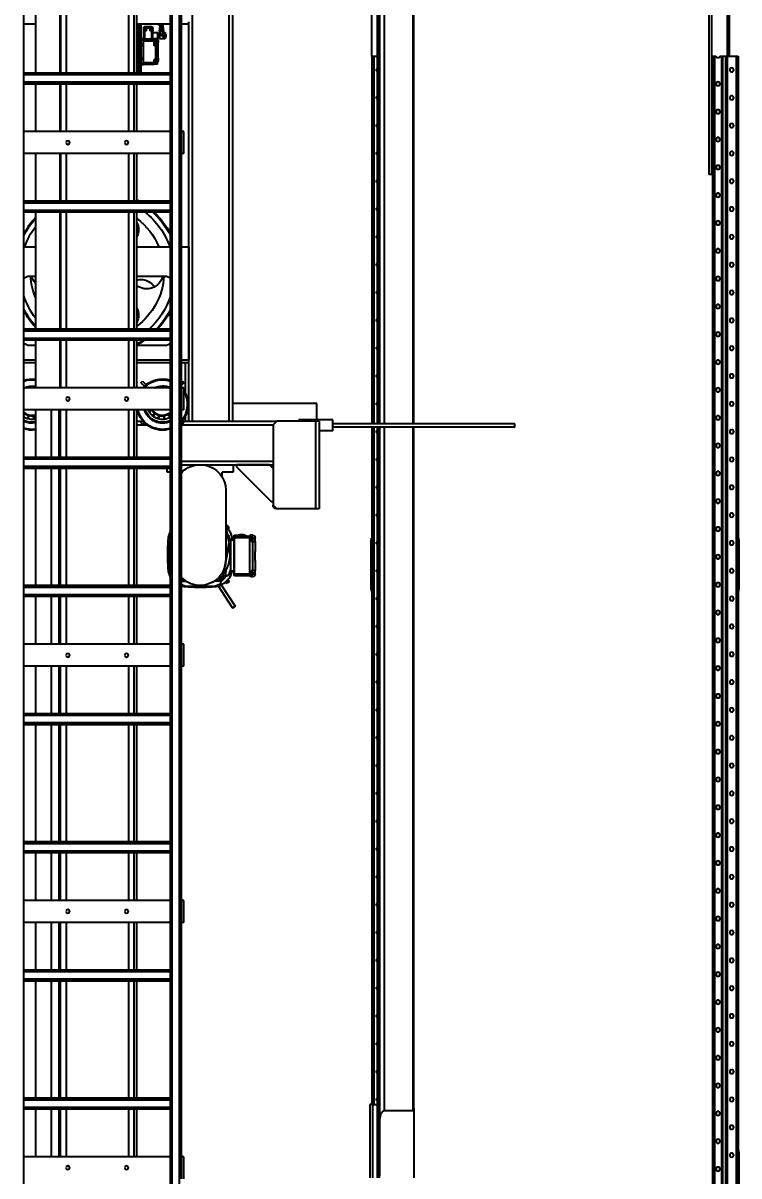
# Model space of a CAD drawing. Header units: millimetres. Extents: x 6622 to 532820, y 3370 to 359312.
# Drawn here: x 459097 to 461052, y 351813 to 354962 of the extents above; entities that cross this region are included whole.
import ezdxf

# ---------------------------------------------------------------- set-up
doc = ezdxf.new("R2010")
doc.units = ezdxf.units.MM
doc.styles.get("Standard").update_dxf_attribs({"font": 'txt', "bigfont": 'gbcbig.shx'})
doc.dimstyles.new('副本 ISO-25', dxfattribs={"dimtxt": 300, "dimasz": 200, "dimexe": 200, "dimexo": 25, "dimgap": 200, "dimtad": 1, "dimtxsty": 'Standard', "dimcen": 2.5, "dimadec": 0, "dimazin": 0, "dimtfac": 1, "dimtmove": 0, "dimatfit": 3, "dimfxl": 1, "dimarcsym": 0})

# ---------------------------------------------------------------- blocks, each defined once
blk = doc.blocks.new('A$C3E973D8C')
at = {"color": 2, "linetype": 'Continuous', "lineweight": 25}
for p, q in [((986, 7620.2), (986, 9721)), ((988.6, 9719.7), (988.6, 7620.2)), ((1066, 7620.2), (1066, 9397.1)), ((1078, 7620.2), (1078, 9397.1)), ((1080.6, 9397.1), (1080.6, 7620.2)), ((125.1, 9375.1), (125.1, 8624.1)), ((130.1, 9375.1), (130.1, 8624.1)), ((173.1, 9375.1), (173.1, 8300.1)), ((1086, 9297.1), (1086, 7620.2)), ((180.1, 9287.1), (180.1, 8300.1)), ((1625, 4197.5), (1625, 8927.5)), ((1645, 4197.5), (1645, 8927.5)), ((1650, 8577.5), (1650, 8897.6)), ((2050, 8577.5), (2050, 8897.6)), ((1480, 7627.1), (1480, 8877.1)), ((1490, 7627.1), (1490, 8877.1)), ((1590, 7627.1), (1590, 8877.1)), ((1620, 8417.5), (1620, 8867.6)), ((1742, 8577.5), (1742, 8867.6)), ((1750, 8867.6), (1750, 8577.5)), ((1765, 8867.6), (1765, 8577.5)), ((1935, 8867.6), (1935, 8577.5)), ((1950, 8867.6), (1950, 8577.5)), ((1952, 8867.6), (1952, 8577.5)), ((2019, 8867.6), (2019, 8577.5)), ((1600, 8711.1), (1600, 8717.1)), ((1600, 8711.1), (1620, 8711.1)), ((1600, 7793.1), (1600, 8711.1)), ((1650, 8711.1), (1742, 8711.1)), ((1668.9, 8691.9), (1669, 8692.3)), ((1679.9, 8691.9), (1668.9, 8691.9)), ((1668.9, 8679.9), (1668.9, 8691.9)), ((1671.5, 8711.1), (1669, 8692.3)), ((1669, 8692.3), (1669.4, 8692.3)), ((1669.4, 8692.3), (1672.4, 8694.8)), ((1672.4, 8694.8), (1672.4, 8711.1)), ((1676.4, 8711.1), (1676.4, 8694.8)), ((1676.4, 8694.8), (1679.4, 8692.3)), ((1679.8, 8692.3), (1677.3, 8711.1)), ((1677.7, 8709.1), (1677.7, 8711.1)), ((1677.7, 8709.1), (1684.7, 8709.1)), ((1679.8, 8692.3), (1679.4, 8692.3)), ((1679.8, 8692.3), (1679.9, 8691.9)), ((1679.9, 8691.9), (1679.9, 8679.9)), ((1684.7, 8709.1), (1684.7, 8711.1)), ((1698.2, 8701.2), (1699.7, 8701.2)), ((1698.2, 8692.5), (1698.2, 8701.2)), ((1698.2, 8670.2), (1698.2, 8692.5)), ((1698.2, 8692.5), (1701.5, 8692.5)), ((1698.4, 8693.4), (1698.4, 8692.5)), ((1698.4, 8693.4), (1704.4, 8693.4)), ((1698.6, 8696.1), (1698.6, 8693.4)), ((1698.6, 8696.1), (1704.2, 8696.1)), ((1699.7, 8701.2), (1699.7, 8696.1)), ((1701.2, 8704.2), (1701.2, 8702.7)), ((1701.2, 8704.2), (1701.4, 8704.2)), ((1701.4, 8702.7), (1701.2, 8702.7)), ((1701.4, 8704.2), (1701.4, 8702.7)), ((1701.4, 8704.2), (1706.7, 8704.2)), ((1705.2, 8702.7), (1701.4, 8702.7)), ((1701.4, 8696.1), (1701.4, 8702.7)), ((1701.5, 8692.5), (1701.5, 8670.2)), ((1701.5, 8692.5), (1706.7, 8692.5)), ((1704.2, 8693.4), (1704.2, 8696.1)), ((1704.4, 8692.5), (1704.4, 8693.4)), ((1705.2, 8701.2), (1705.2, 8702.7)), ((1705.2, 8701.2), (1706.7, 8701.2)), ((1705.2, 8692.5), (1705.2, 8701.2)), ((1706.7, 8704.2), (1706.7, 8701.2)), ((1706.7, 8704.2), (1715.1, 8704.2)), ((1706.7, 8701.2), (1706.7, 8692.5)), ((1715.1, 8701.2), (1706.7, 8701.2)), ((1715.1, 8701.2), (1715.1, 8704.2)), ((1715.1, 8704.2), (1720.4, 8704.2)), ((1715.1, 8692.5), (1715.1, 8701.2)), ((1715.1, 8701.2), (1716.6, 8701.2)), ((1715.1, 8692.5), (1720.3, 8692.5)), ((1716.6, 8702.7), (1716.6, 8701.2)), ((1720.4, 8702.7), (1716.6, 8702.7)), ((1716.6, 8701.2), (1716.6, 8692.5)), ((1720.3, 8670.2), (1720.3, 8692.5)), ((1720.3, 8692.5), (1723.6, 8692.5)), ((1720.4, 8704.2), (1720.4, 8702.7)), ((1720.4, 8704.2), (1720.6, 8704.2)), ((1720.4, 8692.5), (1720.4, 8702.7)), ((1720.6, 8702.7), (1720.4, 8702.7)), ((1720.6, 8704.2), (1720.6, 8702.7)), ((1722.1, 8692.5), (1722.1, 8701.2)), ((1723.6, 8701.2), (1722.1, 8701.2)), ((1723.6, 8701.2), (1723.6, 8692.5)), ((1723.6, 8692.5), (1723.6, 8670.2)), ((1730, 8670.8), (1730, 8711.1)), ((1730.1, 8577.5), (1730.1, 8711.1)), ((1731.1, 8577.5), (1731.1, 8711.1)), ((1732.8, 8577.5), (1732.8, 8711.1)), ((1733.1, 8577.5), (1733.1, 8711.1)), ((1734.5, 8577.5), (1734.5, 8711.1)), ((1734.8, 8577.5), (1734.8, 8711.1)), ((1736.5, 8577.5), (1736.5, 8711.1)), ((1737, 8577.5), (1737, 8711.1)), ((1737.1, 8577.5), (1737.1, 8711.1)), ((1737.8, 8577.5), (1737.8, 8711.1)), ((2019, 8711.1), (2050, 8711.1)), ((1664.1, 8683.8), (1662.2, 8683.8)), ((1662.2, 8679.9), (1662.2, 8683.8)), ((1662.2, 8675.8), (1662.2, 8679.9)), ((1662.2, 8675.8), (1664.1, 8675.8)), ((1668.9, 8688.6), (1664.1, 8688.6)), ((1664.1, 8688.6), (1664.1, 8671.1)), ((1664.1, 8671.1), (1671.1, 8671.1)), ((1668.9, 8683.5), (1666.7, 8683.5)), ((1666.7, 8683.5), (1666.7, 8676.2)), ((1666.7, 8676.2), (1668.9, 8676.2)), ((1679.9, 8679.9), (1668.9, 8679.9)), ((1668.9, 8671.8), (1668.9, 8679.9)), ((1679.9, 8671.8), (1668.9, 8671.8)), ((1671.1, 8671.8), (1671.1, 8671.1)), ((1682.5, 8683.5), (1679.9, 8683.5)), ((1679.9, 8671.8), (1679.9, 8679.9)), ((1679.9, 8676.2), (1682.5, 8676.2)), ((1684.4, 8683.8), (1682.5, 8683.8)), ((1682.5, 8683.8), (1682.5, 8675.8)), ((1682.5, 8675.8), (1684.4, 8675.8)), ((1683.5, 8668.1), (1682.8, 8668.1)), ((1682.8, 8664.6), (1682.8, 8668.1)), ((1682.8, 8661.1), (1682.8, 8664.6)), ((1682.8, 8661.1), (1683.5, 8661.1)), ((1683.5, 8668.7), (1689.8, 8668.7)), ((1683.5, 8666.7), (1683.5, 8668.7)), ((1683.5, 8666.7), (1689.8, 8666.7)), ((1683.5, 8664.8), (1683.5, 8666.7)), ((1683.5, 8664.8), (1688.5, 8664.8)), ((1683.5, 8661.4), (1683.5, 8664.8)), ((1683.5, 8661.4), (1688.5, 8661.4)), ((1683.5, 8659.4), (1683.5, 8661.4)), ((1683.5, 8652), (1683.5, 8659.4)), ((1683.5, 8659.4), (1688.5, 8659.4)), ((1685, 8684.8), (1684.4, 8684.8)), ((1684.4, 8679.9), (1684.4, 8684.8)), ((1684.4, 8674.9), (1684.4, 8679.9)), ((1684.4, 8674.9), (1685, 8674.9)), ((1698.2, 8688.4), (1685, 8688.4)), ((1685, 8679.9), (1685, 8688.4)), ((1685, 8671.4), (1685, 8679.9)), ((1685, 8671.4), (1698.2, 8671.4)), ((1688.5, 8661.4), (1688.5, 8664.8)), ((1689.8, 8664.6), (1688.5, 8664.6)), ((1688.5, 8659.4), (1688.5, 8661.4)), ((1688.5, 8661.2), (1690, 8661.2)), ((1688.5, 8652), (1688.5, 8659.4)), ((1689.8, 8666.7), (1689.8, 8668.7)), ((1689.8, 8668.4), (1690, 8668.4)), ((1689.8, 8664.6), (1689.8, 8666.7)), ((1689.8, 8666.7), (1690, 8666.7)), ((1689.8, 8664.8), (1690, 8664.8)), ((1690, 8668.7), (1694.8, 8668.7)), ((1690, 8666.7), (1690, 8668.7)), ((1690, 8666.7), (1694.8, 8666.7)), ((1690, 8664.8), (1690, 8666.7)), ((1690, 8664.8), (1694.8, 8664.8)), ((1690, 8661.4), (1690, 8664.8)), ((1690, 8661.4), (1694.8, 8661.4)), ((1690, 8659.4), (1690, 8661.4)), ((1690, 8652), (1690, 8659.4)), ((1690, 8659.4), (1694.8, 8659.4)), ((1694.8, 8669.7), (1724, 8669.7)), ((1694.8, 8665.8), (1694.8, 8669.7)), ((1724, 8665.8), (1694.8, 8665.8)), ((1694.8, 8652), (1694.8, 8665.8)), ((1697.8, 8670.2), (1723.6, 8670.2)), ((1697.8, 8670.2), (1697.8, 8669.7)), ((1723.6, 8670.2), (1723.6, 8669.7)), ((1724, 8670.8), (1730, 8670.8)), ((1724, 8668.8), (1724, 8670.8)), ((1730, 8668.8), (1724, 8668.8)), ((1724, 8656.8), (1724, 8668.8)), ((1730, 8670.8), (1730, 8668.8)), ((1730, 8656.8), (1730, 8668.8)), ((1683.5, 8652), (1688.5, 8652)), ((1683.5, 8619.5), (1683.5, 8652)), ((1688.5, 8659.2), (1690, 8659.2)), ((1688.5, 8614.5), (1688.5, 8652)), ((1688.5, 8652), (1690, 8652)), ((1690, 8652), (1694.8, 8652)), ((1690, 8614.5), (1690, 8652)), ((1724, 8656.8), (1730, 8656.8)), ((1724, 8654.8), (1724, 8656.8)), ((1724, 8654.8), (1730, 8654.8)), ((1724, 8652.8), (1724, 8654.8)), ((1730, 8652.8), (1724, 8652.8)), ((1724, 8618.8), (1724, 8652.8)), ((1730, 8656.8), (1730, 8654.8)), ((1730, 8654.8), (1730, 8652.8)), ((1730, 8618.8), (1730, 8652.8)), ((100, 8624.1), (100, 112.1)), ((105.5, 8624.1), (100, 8624.1)), ((105.5, 8624.1), (105.5, 112.1)), ((129.9, 8624.1), (105.5, 8624.1)), ((129.9, 8624.1), (129.9, 112.1)), ((134.6, 8624.1), (129.9, 8624.1)), ((134.6, 8624.1), (134.6, 112.1)), ((143.1, 8624.1), (134.6, 8624.1)), ((143.1, 8624.1), (143.1, 112.1)), ((145.7, 8624.1), (143.1, 8624.1)), ((145.7, 8624.1), (145.7, 112.1)), ((149.7, 8624.1), (145.7, 8624.1)), ((164.5, 8624.1), (160.5, 8624.1)), ((164.5, 8624.1), (164.5, 112.1)), ((167.5, 8624.1), (164.5, 8624.1)), ((170, 8624.1), (167.5, 8624.1)), ((167.5, 8624.1), (167.5, 112.1)), ((170, 8624.1), (170, 112.1)), ((1094.5, 8624.1), (1086, 8624.1)), ((1100, 8624.1), (1094.5, 8624.1)), ((1094.5, 8624.1), (1094.5, 7620.2)), ((1100, 8624.1), (1100, 7620.2)), ((1685.6, 8618.4), (1682.8, 8618.4)), ((1682.8, 8614.9), (1682.8, 8618.4)), ((1682.8, 8611.4), (1682.8, 8614.9)), ((1682.8, 8611.4), (1685.6, 8611.4)), ((1686.5, 8619.5), (1683.5, 8619.5)), ((1683.5, 8619.5), (1683.5, 8618.4)), ((1683.5, 8611.4), (1683.5, 8610.2)), ((1686.5, 8610.2), (1683.5, 8610.2)), ((1683.5, 8607), (1683.5, 8610.2)), ((1683.5, 8607), (1688.5, 8607)), ((1685.5, 8601.4), (1685.5, 8606.4)), ((1685.5, 8606.4), (1690, 8606.4)), ((1685.5, 8601.4), (1694.8, 8601.4)), ((1686.5, 8618.4), (1685.6, 8618.4)), ((1685.6, 8614.9), (1685.6, 8618.4)), ((1685.6, 8611.4), (1685.6, 8614.9)), ((1685.6, 8611.5), (1686.5, 8611.5)), ((1686.5, 8614.5), (1686.5, 8619.5)), ((1686.5, 8614.5), (1688.5, 8614.5)), ((1686.5, 8614.5), (1686.5, 8611)), ((1686.5, 8611), (1688.5, 8611)), ((1686.5, 8610.2), (1686.5, 8611)), ((1688.5, 8611), (1688.5, 8614.5)), ((1688.5, 8614.5), (1690, 8614.5)), ((1688.5, 8611.2), (1690, 8611.2)), ((1688.5, 8607), (1688.5, 8611)), ((1690, 8614.5), (1694.8, 8614.5)), ((1690, 8611), (1690, 8614.5)), ((1690, 8611), (1694.8, 8611)), ((1690, 8607), (1690, 8611)), ((1690, 8607), (1694.8, 8607)), ((1690, 8606.4), (1690, 8607)), ((1694.8, 8605.5), (1694.8, 8614.5)), ((1694.8, 8605.5), (1724, 8605.5)), ((1694.8, 8601.4), (1694.8, 8605.5)), ((1724, 8601.4), (1694.8, 8601.4)), ((1724, 8618.8), (1730, 8618.8)), ((1724, 8616.8), (1724, 8618.8)), ((1730, 8616.8), (1724, 8616.8)), ((1724, 8614.8), (1724, 8616.8)), ((1730, 8614.8), (1724, 8614.8)), ((1724, 8602.8), (1724, 8614.8)), ((1724, 8602.8), (1730, 8602.8)), ((1724, 8600.8), (1724, 8602.8)), ((1730, 8600.8), (1724, 8600.8)), ((1730, 8618.8), (1730, 8616.8)), ((1730, 8616.8), (1730, 8614.8)), ((1730, 8602.8), (1730, 8614.8)), ((1730, 8602.8), (1730, 8600.8)), ((1730, 8577.5), (1730, 8600.8)), ((1650, 8572.6), (1650, 8577.5)), ((1650, 8577.5), (2050, 8577.5)), ((1650, 8572.6), (2050, 8572.6)), ((1650, 8552.5), (1650, 8572.6)), ((2050, 8572.6), (2050, 8577.5)), ((2050, 8552.5), (2050, 8572.6)), ((1650, 8552.5), (2050, 8552.5)), ((1650, 8547.5), (1650, 8552.5)), ((1650, 8227.6), (1650, 8547.5)), ((1650, 8547.5), (2050, 8547.5)), ((1742, 8417.5), (1742, 8547.5)), ((1750, 8547.5), (1750, 8417.5)), ((1765, 8547.5), (1765, 8417.5)), ((1935, 8547.5), (1935, 8417.5)), ((1950, 8547.5), (1950, 8417.5)), ((1952, 8547.5), (1952, 8417.5)), ((2019, 8547.5), (2019, 8417.5)), ((2050, 8547.5), (2050, 8552.5)), ((2050, 8227.6), (2050, 8547.5)), ((1614, 8357.6), (1614, 8417.5)), ((1614, 8417.5), (1620, 8417.5)), ((1620, 8357.6), (1620, 8417.5)), ((1650, 8417.5), (2050, 8417.5)), ((1614, 8357.6), (1620, 8357.6)), ((1620, 7717.5), (1620, 8357.6)), ((1650, 8357.6), (2050, 8357.6)), ((1742, 8227.6), (1742, 8357.6)), ((1750, 8357.6), (1750, 8227.6)), ((1765, 8357.6), (1765, 8227.6)), ((1935, 8357.6), (1935, 8227.6)), ((1950, 8357.6), (1950, 8227.6)), ((1952, 8357.6), (1952, 8227.6)), ((2019, 8357.6), (2019, 8227.6)), ((170, 8300.1), (173.1, 8300.1)), ((173.1, 8300.1), (180.1, 8300.1)), ((1650, 8222.6), (1650, 8227.6)), ((1650, 8227.6), (2050, 8227.6)), ((1650, 8222.6), (2050, 8222.6)), ((1650, 8202.5), (1650, 8222.6)), ((2050, 8222.6), (2050, 8227.6)), ((2050, 8202.5), (2050, 8222.6)), ((1650, 8197.6), (1650, 8202.5)), ((1650, 8202.5), (2050, 8202.5)), ((1650, 7877.6), (1650, 8197.6)), ((1650, 8197.6), (2050, 8197.6)), ((1742, 7877.6), (1742, 8197.6)), ((1750, 8197.6), (1750, 7877.6)), ((1765, 8197.6), (1765, 7877.6)), ((1935, 8197.6), (1935, 7877.6)), ((1950, 8197.6), (1950, 7877.6)), ((1952, 8197.6), (1952, 7877.6)), ((2019, 8197.6), (2019, 7877.6)), ((2050, 8197.6), (2050, 8202.5)), ((2050, 7877.6), (2050, 8197.6)), ((1620, 8103.1), (1600, 8103.1)), ((1600, 8103.1), (1600, 7793.1)), ((1742, 8103.1), (1650, 8103.1)), ((2050, 8103.1), (2019, 8103.1)), ((1742, 8023.1), (1665, 8023.1)), ((2035, 8023.1), (2019, 8023.1)), ((1650, 7872.6), (1650, 7877.6)), ((1650, 7877.6), (2050, 7877.6)), ((1650, 7872.6), (2050, 7872.6)), ((1650, 7852.6), (1650, 7872.6)), ((2050, 7872.6), (2050, 7877.6)), ((2050, 7852.6), (2050, 7872.6)), ((1650, 7852.6), (2050, 7852.6)), ((1650, 7847.6), (1650, 7852.6)), ((1650, 7527.5), (1650, 7847.6)), ((1650, 7847.6), (2050, 7847.6)), ((1742, 7717.5), (1742, 7847.6)), ((1750, 7847.6), (1750, 7717.5)), ((1765, 7847.6), (1765, 7717.5)), ((1935, 7847.6), (1935, 7717.5)), ((1950, 7847.6), (1950, 7717.5)), ((1952, 7847.6), (1952, 7717.5)), ((2019, 7847.6), (2019, 7717.5)), ((2050, 7847.6), (2050, 7852.6)), ((2050, 7527.5), (2050, 7847.6)), ((1665, 7833.1), (1742, 7833.1)), ((2019, 7833.1), (2035, 7833.1)), ((1600, 7793.1), (1620, 7793.1)), ((1600, 7787.1), (1600, 7793.1)), ((1600, 7787.1), (1601.3, 7787.1)), ((1600, 7627.1), (1600, 7787.1)), ((1610, 7787.1), (1601.3, 7787.1)), ((1620, 7787.1), (1610, 7787.1)), ((1610, 7787.1), (1610, 7704.6)), ((1650, 7793.1), (1742, 7793.1)), ((1742, 7787.1), (1650, 7787.1)), ((2019, 7793.1), (2050, 7793.1)), ((2050, 7787.1), (2019, 7787.1)), ((1617.6, 7735.8), (1613.3, 7731.5)), ((1613.3, 7731.5), (1620, 7724.9)), ((1614, 7717.5), (1620, 7717.5)), ((1614, 7657.5), (1614, 7717.5)), ((1617.6, 7735.8), (1620, 7733.3)), ((1620, 7719), (1618.8, 7717.5)), ((1620, 7657.5), (1620, 7717.5)), ((1650, 7717.5), (2050, 7717.5)), ((1726.4, 7735.8), (1716.7, 7726)), ((1730.7, 7731.5), (1721.1, 7722)), ((1730.7, 7731.5), (1726.4, 7735.8)), ((1250, 7630.1), (1250, 7675.1)), ((1250, 7675.1), (1480, 7675.1)), ((1614, 7657.5), (1620, 7657.5)), ((1620, 7017.6), (1620, 7657.5)), ((1650, 7657.5), (2050, 7657.5)), ((1742, 7527.5), (1742, 7657.5)), ((1750, 7657.5), (1750, 7527.5)), ((1765, 7657.5), (1765, 7527.5)), ((1935, 7657.5), (1935, 7527.5)), ((1950, 7527.5), (1950, 7657.5)), ((1954, 7527.5), (1954, 7657.5)), ((1975, 7527.5), (1975, 7657.5)), ((2019, 7657.5), (2019, 7527.5)), ((1206.7, 7620.2), (712.1, 7620.2)), ((1206.7, 7600.1), (1206.7, 7630.1)), ((1206.7, 7630.1), (1250, 7630.1)), ((1244, 7627.1), (1244, 7387.1)), ((1244, 7627.1), (1254, 7627.1)), ((1250, 7627.1), (1250, 7630.1)), ((1250, 7630.1), (1300, 7630.1)), ((1254, 7627.1), (1254, 7387.1)), ((1254, 7627.1), (1360, 7627.1)), ((1300, 7630.1), (1300, 7627.1)), ((1370, 7617.1), (1360, 7627.1)), ((1480, 7627.1), (1360, 7627.1)), ((1490, 7627.1), (1480, 7627.1)), ((1590, 7627.1), (1490, 7627.1)), ((1600, 7627.1), (1590, 7627.1)), ((1610, 7627.1), (1600, 7627.1)), ((1610, 7639.6), (1610, 7627.1)), ((1617.8, 7627.1), (1610, 7627.1)), ((1613.3, 7622.7), (1618.1, 7627.4)), ((1613.3, 7622.7), (1617.6, 7618.4)), ((1617.6, 7618.4), (1620, 7620.9)), ((1726.4, 7618.4), (1721.9, 7623)), ((1730.7, 7622.7), (1725.9, 7627.4)), ((1742, 7627.1), (1726.2, 7627.1)), ((1726.4, 7618.4), (1730.7, 7622.7)), ((2049.9, 7649.3), (2050, 7648.8)), ((712.1, 7610), (1206.7, 7610)), ((986, 5749.3), (986, 7610)), ((988.6, 7610), (988.6, 5744.1)), ((1066, 5744.1), (1066, 7610)), ((1078, 5565.3), (1078, 7610)), ((1080.6, 7610), (1080.6, 5560.1)), ((1086, 7610), (1086, 5560.1)), ((1094.5, 7610), (1094.5, 5760.1)), ((1100, 7610), (1100, 5760.1)), ((1206.7, 7600.1), (1244, 7600.1)), ((1370, 7617.1), (1370, 7397.1)), ((1620, 7617.1), (1370, 7617.1)), ((1742, 7617.1), (1715.3, 7617.1)), ((1650, 7527.5), (2050, 7527.5)), ((1650, 7522.6), (1650, 7527.5)), ((2050, 7522.6), (2050, 7527.5)), ((1620, 7517.1), (1370, 7517.1)), ((1380, 7507.1), (1370, 7497.1)), ((1620, 7507.1), (1370, 7507.1)), ((1470, 7502.1), (1375, 7407.1)), ((1380, 7507.1), (1470, 7507.1)), ((1470, 7507.1), (1470, 7502.1)), ((1479, 7507.1), (1479, 7487.1)), ((1650, 7522.6), (2050, 7522.6)), ((1650, 7502.6), (1650, 7522.6)), ((1650, 7502.6), (2050, 7502.6)), ((1650, 7497.6), (1650, 7502.6)), ((1650, 7177.5), (1650, 7497.6)), ((1650, 7497.6), (2050, 7497.6)), ((1659, 7487.1), (1659, 7497.6)), ((1742, 7177.5), (1742, 7497.6)), ((1750, 7497.6), (1750, 7177.5)), ((1765, 7497.6), (1765, 7177.5)), ((1935, 7497.6), (1935, 7177.5)), ((1950, 7177.5), (1950, 7497.6)), ((1954, 7177.5), (1954, 7497.6)), ((1975, 7177.5), (1975, 7497.6)), ((2019, 7497.6), (2019, 7177.5)), ((2050, 7502.6), (2050, 7522.6)), ((2050, 7497.6), (2050, 7502.6)), ((2050, 7177.5), (2050, 7497.6)), ((1479, 7487.1), (1509, 7487.1)), ((1509, 7474.2), (1509, 7487.1)), ((1650, 7487.1), (1659, 7487.1)), ((1499, 7438.1), (1499, 7248.1)), ((1375, 7407.1), (1370, 7407.1)), ((1244, 7387.1), (1254, 7387.1)), ((1254, 7387.1), (1360, 7387.1)), ((1360, 7387.1), (1370, 7397.1)), ((1489.4, 7336.2), (1491, 7337.8)), ((1491, 7337.8), (1494.3, 7341.1)), ((1491, 7337.8), (1495.1, 7333.7)), ((1494.3, 7341.1), (1495.9, 7342.7)), ((1494.3, 7341.1), (1496.5, 7338.8)), ((1495.9, 7342.7), (1498.5, 7340.1)), ((1496.5, 7340.1), (1499, 7340.1)), ((1496.5, 7327.6), (1496.5, 7340.1)), ((98, 7302.6), (98, 7307.6)), ((98, 7307.6), (100, 7307.6)), ((1100, 7307.6), (1102, 7307.6)), ((1102, 7307.6), (1102, 7302.6)), ((1419, 7305.2), (1419, 7308.2)), ((1428.5, 7310.2), (1425, 7310.2)), ((1425, 7310.2), (1425, 7306.2)), ((1428.5, 7306.2), (1425, 7306.2)), ((1425, 7306.2), (1425, 7302.2)), ((1426, 7315.2), (1428.5, 7315.2)), ((1428.5, 7315.2), (1433.5, 7315.2)), ((1428.5, 7315.2), (1428.5, 7308.2)), ((1428.5, 7308.2), (1428.5, 7298.2)), ((1433.5, 7308.2), (1428.5, 7308.2)), ((1433.5, 7308.2), (1433.5, 7315.2)), ((1433.5, 7312.2), (1475, 7312.2)), ((1433.5, 7308.2), (1475, 7308.2)), ((1433.5, 7209.2), (1433.5, 7308.2)), ((1441.5, 7313.2), (1441.5, 7312.2)), ((1469.5, 7313.2), (1441.5, 7313.2)), ((1454.5, 7315.8), (1455.5, 7315.8)), ((1455.5, 7315.8), (1456.5, 7315.8)), ((1466, 7315), (1466, 7315.7)), ((1476, 7315.7), (1466, 7315.7)), ((1469.5, 7312.2), (1469.5, 7313.2)), ((1475, 7209.2), (1475, 7308.2)), ((1476, 7311.2), (1476, 7315.7)), ((1476, 7310.8), (1476, 7311.2)), ((1476, 7206.5), (1476, 7310.8)), ((1481.2, 7302.7), (1481.4, 7307.1)), ((1485, 7299.2), (1490.6, 7313.1)), ((1488.5, 7295.2), (1496.5, 7327.6)), ((1493.5, 7332), (1489.4, 7336.2)), ((1489.5, 7295.2), (1496.5, 7327.6)), ((1489.9, 7327.9), (1496.5, 7335.2)), ((1499, 7323.3), (1496.5, 7327.6)), ((1650, 7306.6), (1653, 7299.2)), ((100, 7302.6), (98, 7302.6)), ((98, 7302.6), (98, 7167.6)), ((1102, 7302.6), (1100, 7302.6)), ((1102, 7167.6), (1102, 7302.6)), ((1419, 7298.2), (1419, 7305.2)), ((1425, 7305.2), (1419, 7305.2)), ((1419, 7298.2), (1419, 7271.2)), ((1426, 7298.2), (1419, 7298.2)), ((1428.5, 7302.2), (1425, 7302.2)), ((1426, 7298.2), (1426, 7219.2)), ((1428.5, 7298.2), (1426, 7298.2)), ((1486.4, 7302.7), (1476, 7302.7)), ((1485, 7221.2), (1485, 7299.2)), ((1506, 7202.1), (1488.5, 7295.2)), ((1506, 7202.1), (1489.5, 7295.2)), ((1653, 7299.2), (1653, 7221.2)), ((1419, 7271.2), (1420, 7271.2)), ((1419, 7267.2), (1420, 7267.2)), ((1419, 7265.6), (1419, 7267.2)), ((1419, 7267.2), (1420, 7267.2)), ((1419, 7267.2), (1419, 7267.2)), ((1419, 7265.6), (1419, 7265.5)), ((1419, 7265.6), (1420, 7265.6)), ((1419, 7260.9), (1419, 7265.5)), ((1420, 7265.5), (1419, 7265.5)), ((1419, 7260.9), (1420, 7260.9)), ((1419, 7260.9), (1419, 7260.9)), ((1419, 7260.5), (1419, 7260.9)), ((1419, 7260.9), (1420, 7260.9)), ((1420, 7260.5), (1419, 7260.5)), ((1419, 7252.9), (1419, 7260.5)), ((1419, 7252.9), (1420, 7252.9)), ((1419, 7249.6), (1419, 7252.9)), ((1419, 7249.6), (1420, 7249.6)), ((1419, 7246.2), (1419, 7219.2)), ((1420, 7246.2), (1419, 7246.2)), ((1420, 7271.2), (1420, 7246.2)), ((1419, 7219.2), (1426, 7219.2)), ((1419, 7212.2), (1419, 7219.2)), ((1419, 7209.2), (1419, 7212.2)), ((1419, 7212.2), (1425, 7212.2)), ((1428.5, 7215.2), (1425, 7215.2)), ((1425, 7215.2), (1425, 7211.2)), ((1428.5, 7211.2), (1425, 7211.2)), ((1425, 7211.2), (1425, 7207.2)), ((1426, 7219.2), (1428.5, 7219.2)), ((1428.5, 7219.2), (1428.5, 7209.2)), ((1486.4, 7217.7), (1476, 7217.7)), ((1490.6, 7207.3), (1485, 7221.2)), ((1499.6, 7201.4), (1498.2, 7220.8)), ((1506, 7202.1), (1503.6, 7223.2)), ((1653, 7221.2), (1650, 7213.8)), ((1428.5, 7207.2), (1425, 7207.2)), ((1428.5, 7202.2), (1426, 7202.2)), ((1428.5, 7209.2), (1433.5, 7209.2)), ((1428.5, 7209.2), (1428.5, 7202.2)), ((1428.5, 7202.2), (1433.5, 7202.2)), ((1433.5, 7209.2), (1475, 7209.2)), ((1433.5, 7202.2), (1433.5, 7209.2)), ((1475, 7205.2), (1433.5, 7205.2)), ((1511.5, 7179.4), (1473.6, 7121.2)), ((1476, 7206.2), (1476, 7206.5)), ((1493.5, 7194.1), (1489.4, 7190)), ((1489.4, 7190), (1491, 7188.3)), ((1495.1, 7192.4), (1491, 7188.3)), ((1491, 7188.3), (1494.3, 7185.1)), ((1498.3, 7189.2), (1494.3, 7185.1)), ((1494.3, 7185.1), (1495.9, 7183.4)), ((1499.4, 7204.2), (1495.2, 7204.2)), ((1500, 7187.6), (1495.9, 7183.4)), ((1516.2, 7202.1), (1506, 7202.1)), ((1506.3, 7200.9), (1506, 7202.1)), ((1506.3, 7200.7), (1506, 7202.1)), ((1506.3, 7202.1), (1506.3, 7196.1)), ((1506.3, 7196.1), (1512.3, 7196.1)), ((1506.3, 7194.6), (1506.3, 7196.1)), ((1507.5, 7192.1), (1507.5, 7196.1)), ((1507.5, 7192.1), (1510.4, 7192.1)), ((1529.6, 7189.4), (1510.2, 7190.8)), ((1510.4, 7192.1), (1510.4, 7196.1)), ((1510.4, 7192.1), (1516.2, 7192.1)), ((1516.2, 7202.1), (1512.3, 7202.1)), ((1512.3, 7196.1), (1512.3, 7202.1)), ((1512.3, 7196.1), (1522.1, 7196.1)), ((1513, 7186.4), (1513, 7190.6)), ((1530, 7176.2), (1516.1, 7181.8)), ((1516.2, 7192.1), (1516.2, 7196.1)), ((1516.2, 7192.1), (1519.1, 7192.1)), ((1519.1, 7192.1), (1519.1, 7196.1)), ((1523.3, 7192.1), (1519.1, 7192.1)), ((1523.3, 7195.1), (1523.3, 7194.6)), ((1523.3, 7194.6), (1523.3, 7192.1)), ((1523.3, 7194.6), (1523.9, 7194.6)), ((1524.3, 7192.1), (1523.3, 7192.1)), ((1620, 7181), (1608, 7176.2)), ((1620, 7190.2), (1608.4, 7189.4)), ((1614.1, 7194.6), (1615.3, 7194.6)), ((1615.3, 7192.1), (1614.3, 7192.1)), ((1615.3, 7194.6), (1615.3, 7195.6)), ((1615.3, 7192.1), (1615.3, 7194.6)), ((1619.5, 7192.1), (1615.3, 7192.1)), ((1615.9, 7196.1), (1620, 7196.1)), ((1619.5, 7196.1), (1619.5, 7192.1)), ((1619.5, 7192.1), (1620, 7192.1)), ((98, 7167.6), (100, 7167.6)), ((98, 7162.6), (98, 7167.6)), ((100, 7162.6), (98, 7162.6)), ((1100, 7167.6), (1102, 7167.6)), ((1102, 7162.6), (1100, 7162.6)), ((1102, 7167.6), (1102, 7162.6)), ((1480.3, 7116.8), (1519.2, 7176.5)), ((1608, 7176.2), (1530, 7176.2)), ((1650, 7172.5), (1650, 7177.5)), ((1650, 7177.5), (2050, 7177.5)), ((1650, 7172.5), (2050, 7172.5)), ((1650, 7152.5), (1650, 7172.5)), ((1650, 7152.5), (2050, 7152.5)), ((1650, 7147.6), (1650, 7152.5)), ((2050, 7172.5), (2050, 7177.5)), ((2050, 7152.5), (2050, 7172.5)), ((2050, 7147.6), (2050, 7152.5)), ((1650, 6827.6), (1650, 7147.6)), ((1650, 7147.6), (2050, 7147.6)), ((1742, 7017.6), (1742, 7147.6)), ((1750, 7147.6), (1750, 7017.6)), ((1765, 7147.6), (1765, 7017.6)), ((1935, 7147.6), (1935, 7017.6)), ((1950, 7017.6), (1950, 7147.6)), ((1954, 7017.6), (1954, 7147.6)), ((1975, 7017.6), (1975, 7147.6)), ((2019, 7147.6), (2019, 7017.6)), ((2050, 6827.6), (2050, 7147.6)), ((1614, 6957.6), (1614, 7017.6)), ((1614, 7017.6), (1620, 7017.6)), ((1620, 6957.6), (1620, 7017.6)), ((1650, 7017.6), (2050, 7017.6)), ((1614, 6957.6), (1620, 6957.6)), ((1620, 6317.5), (1620, 6957.6)), ((1650, 6957.6), (2050, 6957.6)), ((1742, 6827.6), (1742, 6957.6)), ((1750, 6957.6), (1750, 6827.6)), ((1765, 6957.6), (1765, 6827.6)), ((1935, 6957.6), (1935, 6827.6)), ((1950, 6827.6), (1950, 6957.6)), ((1954, 6827.6), (1954, 6957.6)), ((1975, 6827.6), (1975, 6957.6)), ((2019, 6957.6), (2019, 6827.6)), ((1650, 6822.5), (1650, 6827.6)), ((1650, 6827.6), (2050, 6827.6)), ((1650, 6822.5), (2050, 6822.5)), ((1650, 6802.5), (1650, 6822.5)), ((1650, 6797.5), (1650, 6802.5)), ((1650, 6802.5), (2050, 6802.5)), ((2050, 6822.5), (2050, 6827.6)), ((2050, 6802.5), (2050, 6822.5)), ((2050, 6797.5), (2050, 6802.5)), ((1650, 6477.6), (1650, 6797.5)), ((1650, 6797.5), (2050, 6797.5)), ((1742, 6477.6), (1742, 6797.5)), ((1750, 6797.5), (1750, 6477.6)), ((1765, 6797.5), (1765, 6477.6)), ((1935, 6797.5), (1935, 6477.6)), ((1950, 6477.6), (1950, 6797.5)), ((1954, 6477.6), (1954, 6797.5)), ((1975, 6477.6), (1975, 6797.5)), ((2019, 6797.5), (2019, 6477.6)), ((2050, 6477.6), (2050, 6797.5)), ((1650, 6477.6), (2050, 6477.6)), ((1650, 6472.6), (1650, 6477.6)), ((1650, 6452.6), (1650, 6472.6)), ((1650, 6472.6), (2050, 6472.6)), ((2050, 6472.6), (2050, 6477.6)), ((2050, 6452.6), (2050, 6472.6)), ((1650, 6452.6), (2050, 6452.6)), ((1650, 6447.5), (1650, 6452.6)), ((1650, 6127.6), (1650, 6447.5)), ((1650, 6447.5), (2050, 6447.5)), ((1742, 6317.5), (1742, 6447.5)), ((1750, 6447.5), (1750, 6317.5)), ((1765, 6447.5), (1765, 6317.5)), ((1935, 6447.5), (1935, 6317.5)), ((1950, 6317.5), (1950, 6447.5)), ((1954, 6317.5), (1954, 6447.5)), ((1975, 6317.5), (1975, 6447.5)), ((2019, 6447.5), (2019, 6317.5)), ((2050, 6447.5), (2050, 6452.6)), ((2050, 6127.6), (2050, 6447.5)), ((1614, 6257.5), (1614, 6317.5)), ((1614, 6317.5), (1620, 6317.5)), ((1620, 6257.5), (1620, 6317.5)), ((1650, 6317.5), (2050, 6317.5)), ((1614, 6257.5), (1620, 6257.5)), ((1620, 5617.5), (1620, 6257.5)), ((1650, 6257.5), (2050, 6257.5)), ((1742, 6127.6), (1742, 6257.5)), ((1750, 6257.5), (1750, 6127.6)), ((1765, 6257.5), (1765, 6127.6)), ((1935, 6257.5), (1935, 6127.6)), ((1950, 6127.6), (1950, 6257.5)), ((1954, 6127.6), (1954, 6257.5)), ((1975, 6127.6), (1975, 6257.5)), ((2019, 6257.5), (2019, 6127.6)), ((1650, 6122.6), (1650, 6127.6)), ((1650, 6127.6), (2050, 6127.6)), ((1650, 6122.6), (2050, 6122.6)), ((1650, 6102.6), (1650, 6122.6)), ((2050, 6122.6), (2050, 6127.6)), ((2050, 6102.6), (2050, 6122.6)), ((1650, 6102.6), (2050, 6102.6)), ((1650, 6097.6), (1650, 6102.6)), ((1650, 5777.5), (1650, 6097.6)), ((1650, 6097.6), (2050, 6097.6)), ((1742, 5777.5), (1742, 6097.6)), ((1750, 6097.6), (1750, 5777.5)), ((1765, 6097.6), (1765, 5777.5)), ((1935, 6097.6), (1935, 5777.5)), ((1950, 5777.5), (1950, 6097.6)), ((1954, 5777.5), (1954, 6097.6)), ((1975, 5777.5), (1975, 6097.6)), ((2019, 6097.6), (2019, 5777.5)), ((2050, 6097.6), (2050, 6102.6)), ((2050, 5777.5), (2050, 6097.6)), ((1650, 5777.5), (2050, 5777.5)), ((1650, 5772.6), (1650, 5777.5)), ((1650, 5772.6), (2050, 5772.6)), ((1650, 5752.6), (1650, 5772.6)), ((2050, 5772.6), (2050, 5777.5)), ((2050, 5752.6), (2050, 5772.6)), ((986, 5749.3), (986, 5560.1)), ((1066, 5744.1), (988.6, 5744.1)), ((1098, 5760.1), (1086, 5760.1)), ((1098, 5560.1), (1098, 5760.1)), ((1098, 5760.1), (1106, 5760.1)), ((1106, 5760.1), (1106, 5560.1)), ((1650, 5752.6), (2050, 5752.6)), ((1650, 5747.6), (1650, 5752.6)), ((1650, 5427.5), (1650, 5747.6)), ((1650, 5747.6), (2050, 5747.6)), ((1742, 5617.5), (1742, 5747.6)), ((1750, 5747.6), (1750, 5617.5)), ((1765, 5747.6), (1765, 5617.5)), ((1935, 5747.6), (1935, 5617.5)), ((1950, 5617.5), (1950, 5747.6)), ((1954, 5617.5), (1954, 5747.6)), ((1975, 5617.5), (1975, 5747.6)), ((2019, 5747.6), (2019, 5617.5)), ((2050, 5747.6), (2050, 5752.6)), ((2050, 5427.5), (2050, 5747.6)), ((98, 5630.6), (98, 5635.6)), ((98, 5635.6), (100, 5635.6)), ((98, 5630.6), (98, 5495.6)), ((100, 5630.6), (98, 5630.6)), ((1614, 5557.6), (1614, 5617.5)), ((1614, 5617.5), (1620, 5617.5)), ((1620, 5557.6), (1620, 5617.5)), ((1650, 5617.5), (2050, 5617.5))]:
    blk.add_line(p, q, dxfattribs=at)
at = {"color": 2, "linetype": 'Continuous', "lineweight": 25, "flags": 128}
for points in [[(1734.8, 8227.6), (1738.9, 8229.9), (1742, 8231.6)], [(1742, 8229.3), (1739.3, 8227.8), (1738.8, 8227.6)], [(1742, 8148), (1739.7, 8148.4), (1737.5, 8148.5)], [(1738.2, 7924.2), (1739.8, 7924.4), (1742, 7924.9)], [(709.5, 7615.1), (709.6, 7616.5), (709.9, 7617.7), (710.3, 7618.8), (710.9, 7619.6), (711.6, 7620.1), (712.1, 7620.2)], [(2050, 7646.4), (2049.2, 7646.9), (2047.8, 7647.4)], [(712.1, 7610), (711.6, 7610.1), (710.9, 7610.6), (710.3, 7611.4), (709.9, 7612.5), (709.6, 7613.7), (709.5, 7615.1)], [(1510.2, 7190.8), (1508.8, 7192), (1508.6, 7192.1)], [(1473.6, 7121.2), (1473.8, 7121.2), (1474.3, 7120.9), (1475, 7120.5), (1475.9, 7120), (1476.9, 7119.4), (1477.9, 7118.7), (1478.8, 7118.1), (1479.5, 7117.6), (1480, 7117.1), (1480.3, 7116.9), (1480.2, 7116.8), (1479.9, 7116.9), (1479.3, 7117.2), (1478.5, 7117.7), (1477.5, 7118.3), (1476.5, 7118.9), (1475.6, 7119.6), (1474.7, 7120.2), (1474.1, 7120.7), (1473.7, 7121), (1473.6, 7121.2)]]:
    blk.add_lwpolyline(points, dxfattribs=at)
at = {"color": 2, "linetype": 'Continuous', "lineweight": 25}
for centre, radius in [((1674.4, 8687.4), 4.25), ((117.7, 8586.1), 5.4), ((155.1, 8548.1), 5.4), ((117.7, 8510.1), 5.4), ((155.1, 8472.1), 5.4), ((117.7, 8434.1), 5.4), ((155.1, 8396.1), 5.4), ((1770, 8387.6), 5), ((1930, 8387.6), 5), ((117.7, 8358.1), 5.4), ((155.1, 8320.1), 5.4), ((117.7, 8282.1), 5.4), ((155.1, 8244.1), 5.4), ((117.7, 8206.1), 5.4), ((155.1, 8168.1), 5.4), ((117.7, 8130.1), 5.4), ((155.1, 8092.1), 5.4), ((117.7, 8054.1), 5.4), ((155.1, 8016.1), 5.4), ((117.7, 7978.1), 5.4), ((155.1, 7940.1), 5.4), ((117.7, 7902.1), 5.4), ((155.1, 7864.1), 5.4), ((117.7, 7826.1), 5.4), ((155.1, 7788.1), 5.4), ((117.7, 7750.1), 5.4), ((155.1, 7712.1), 5.4), ((1770, 7687.6), 5), ((1930, 7687.6), 5), ((117.7, 7674.1), 5.4), ((155.1, 7636.1), 5.4), ((117.7, 7598.1), 5.4), ((155.1, 7560.1), 5.4), ((117.7, 7522.1), 5.4), ((155.1, 7484.1), 5.4), ((117.7, 7446.1), 5.4), ((155.1, 7408.1), 5.4), ((117.7, 7370.1), 5.4), ((155.1, 7332.1), 5.4), ((117.7, 7294.1), 5.4), ((155.1, 7256.1), 5.4), ((117.7, 7218.1), 5.4), ((155.1, 7180.1), 5.4), ((117.7, 7142.1), 5.4), ((155.1, 7104.1), 5.4), ((117.7, 7066.1), 5.4), ((155.1, 7028.1), 5.4), ((117.7, 6990.1), 5.4), ((1770, 6987.6), 5), ((1930, 6987.6), 5), ((155.1, 6952.1), 5.4), ((117.7, 6914.1), 5.4), ((155.1, 6876.1), 5.4), ((117.7, 6838.1), 5.4), ((155.1, 6800.1), 5.4), ((117.7, 6762.1), 5.4), ((155.1, 6724.1), 5.4), ((117.7, 6686.1), 5.4), ((155.1, 6648.1), 5.4), ((117.7, 6610.1), 5.4), ((155.1, 6572.1), 5.4), ((117.7, 6534.1), 5.4), ((155.1, 6496.1), 5.4), ((117.7, 6458.1), 5.4), ((155.1, 6420.1), 5.4), ((117.7, 6382.1), 5.4), ((155.1, 6344.1), 5.4), ((117.7, 6306.1), 5.4), ((155.1, 6268.1), 5.4), ((1770, 6287.6), 5), ((1930, 6287.6), 5), ((117.7, 6230.1), 5.4), ((155.1, 6192.1), 5.4), ((117.7, 6154.1), 5.4), ((155.1, 6116.1), 5.4), ((117.7, 6078.1), 5.4), ((155.1, 6040.1), 5.4), ((117.7, 6002.1), 5.4), ((155.1, 5964.1), 5.4), ((117.7, 5926.1), 5.4), ((155.1, 5888.1), 5.4), ((117.7, 5850.1), 5.4), ((155.1, 5812.1), 5.4), ((117.7, 5774.1), 5.4), ((155.1, 5736.1), 5.4), ((117.7, 5698.1), 5.4), ((155.1, 5660.1), 5.4), ((117.7, 5622.1), 5.4), ((155.1, 5584.1), 5.4), ((1770, 5587.6), 5), ((1930, 5587.6), 5)]:
    blk.add_circle(centre, radius, dxfattribs=at)
for centre, radius, start, end in [((1701.2, 8701.2), 3, 90, 180), ((1701.2, 8701.2), 1.5, 90, 180), ((1706.7, 8702.7), 1.5, 90, 180), ((1715.1, 8702.7), 1.5, 0, 90), ((1720.6, 8701.2), 3, 0, 90), ((1720.6, 8701.2), 1.5, 0, 90), ((155.1, 8624.1), 5.4, 180, 0), ((1082.3, 8586.1), 5.4, 313.3625, 46.6375), ((1082.3, 8510.1), 5.4, 313.3625, 46.6375), ((1082.3, 8434.1), 5.4, 313.3625, 46.6375), ((1082.3, 8358.1), 5.4, 313.3625, 46.6375), ((1082.3, 8282.1), 5.4, 313.3625, 46.6375), ((1082.3, 8206.1), 5.4, 313.3625, 46.6375), ((1850, 8033.1), 224, 132.7644, 153.2345), ((1850, 8033.1), 226, 133.3098, 152.2461), ((1850, 8033.1), 210, 128.4551, 160.5288), ((1850, 8033.1), 182.3, 126.3326, 157.4177), ((1782.5, 8150), 45, 154.1581, 205.8419), ((1850, 8033.1), 226, 27.7539, 41.6009), ((1850, 8033.1), 224, 26.7655, 41.0214), ((1850, 8033.1), 210, 19.4712, 36.4127), ((1082.3, 8130.1), 5.4, 313.3625, 46.6375), ((1082.3, 8054.1), 5.4, 313.3625, 46.6375), ((1665, 8003.1), 20, 90, 138.5904), ((1850, 8033.1), 182.3, 183.1447, 233.6674), ((1715, 8033.1), 45, 192.8396, 306.8699), ((1731.4, 7968.7), 45, 118.5133, 146.6275), ((1731.4, 7968.7), 45, 76.3425, 118.5133), ((1850, 8033.1), 182.3, 337.9885, 356.8553), ((1985, 8033.1), 45, 319.0739, 347.1604), ((2035, 8003.1), 20, 41.4096, 90), ((1082.3, 7978.1), 5.4, 313.3625, 46.6375), ((1850, 8033.1), 210, 197.7528, 227.7923), ((1850, 8033.1), 210, 323.5873, 342.2472), ((1782.5, 7916.2), 45, 154.1581, 205.8419), ((1082.3, 7902.1), 5.4, 313.3625, 46.6375), ((1850, 8033.1), 224, 206.7655, 223.981), ((1850, 8033.1), 226, 207.7539, 223.4937), ((1850, 8033.1), 224, 318.9786, 333.2345), ((1850, 8033.1), 226, 318.3991, 332.2461), ((1850, 8033.1), 226, 235.1868, 241.4532), ((1850, 8033.1), 224, 235.9294, 241.1746), ((1082.3, 7826.1), 5.4, 313.3625, 46.6375), ((1665, 7853.1), 20, 221.4096, 270), ((2035, 7853.1), 20, 270, 318.5904), ((1082.3, 7750.1), 5.4, 313.3625, 46.6375), ((1672, 7672.1), 70, 40.4878, 108.3177), ((1672, 7672.1), 68.8, 41.3115, 108.6355), ((1672, 7672.1), 67.8, 42.1146, 108.942), ((1672, 7672.1), 51, 63.0215, 115.5547), ((1672, 7672.1), 50, 65.3675, 114.6325), ((1672, 7672.1), 48.5, 69.5723, 110.4277), ((2028, 7672.1), 70, 71.6823, 97.387), ((2028, 7672.1), 68.8, 71.3645, 97.5114), ((2028, 7672.1), 67.8, 71.058, 97.6312), ((2028, 7672.1), 51, 64.4453, 100.1642), ((2028, 7672.1), 50, 65.3675, 100.3698), ((2028, 7672.1), 48.5, 69.5723, 100.6942), ((1672, 7672.1), 70, 145.9523, 222.0246), ((1672, 7672.1), 68.8, 147.3986, 220.9493), ((1672, 7672.1), 67.8, 157.3145, 219.8914), ((1672, 7672.1), 67.8, 148.8473, 157.3145), ((1082.3, 7674.1), 5.4, 313.3625, 46.6375), ((1672, 7672.1), 70, 251.6823, 348.0032), ((1672, 7672.1), 31.7, 225.9937, 332.674), ((1672, 7672.1), 40.8, 237.3997, 339.1252), ((1672, 7672.1), 51, 244.4453, 343.4236), ((1672, 7672.1), 67.8, 251.058, 347.6029), ((1672, 7672.1), 50, 243.8961, 343.0822), ((1672, 7672.1), 48.5, 243.0246, 342.5424), ((1672, 7672.1), 30, 222.8334, 268.7916), ((1672, 7672.1), 31, 268.7916, 332.0076), ((1672, 7672.1), 30, 268.7916, 330.9875), ((1700.8, 7650), 6.87, 34.4918, 98.4925), ((1701.3, 7650.8), 6.88, 16.1218, 79.3789), ((1707.2, 7663.6), 6.87, 242.2189, 294.37), ((1700.8, 7650), 6.88, 14.6136, 34.4918), ((1672, 7672.1), 68.8, 337.3145, 347.7993), ((2028, 7672.1), 30, 268.7916, 317.1666), ((1672, 7672.1), 31, 224.7913, 268.7916), ((1647, 7645.8), 6.88, 295.471, 2.4925), ((1647.7, 7645.2), 6.87, 289.1561, 4.0007), ((1672, 7672.1), 68.8, 251.3645, 337.3145), ((1659.9, 7637.9), 6.88, 114.4911, 198.37), ((1659.9, 7637.9), 6.87, 302.6136, 26.4925), ((1660.8, 7637.6), 6.88, 304.1218, 28.0007), ((1674.8, 7636), 6.88, 138.4911, 222.37), ((1674.8, 7636), 6.88, 34.4918, 50.4925), ((1675.8, 7636), 6.88, 328.1218, 52.0007), ((1674.8, 7636), 6.87, 326.6136, 34.4918), ((1689.3, 7640.2), 6.88, 162.4911, 246.37), ((1689.3, 7640.2), 6.88, 34.4918, 74.4925), ((1690.1, 7640.7), 6.88, 352.1218, 76.0007), ((1700.8, 7650), 6.87, 186.4911, 270.37), ((1689.3, 7640.2), 6.88, 350.6136, 34.4918), ((2028, 7672.1), 31.7, 253.4883, 313.8178), ((2028, 7672.1), 30, 252.5424, 268.7916), ((2028, 7672.1), 31, 253.1227, 268.7916), ((2028, 7672.1), 40.8, 257.267, 302.6003), ((2028, 7672.1), 48.5, 259.3058, 296.9754), ((2028, 7672.1), 50, 259.6302, 296.1039), ((2028, 7672.1), 51, 259.8358, 295.5547), ((2015.9, 7637.9), 6.88, 302.6136, 26.4925), ((2016.8, 7637.6), 6.88, 304.1218, 28.0007), ((2030.8, 7636), 6.88, 138.4911, 222.37), ((2028, 7672.1), 31, 268.7916, 314.8995), ((2030.8, 7636), 6.87, 34.4918, 50.4925), ((2031.8, 7636), 6.88, 328.1218, 52.0007), ((2030.8, 7636), 6.87, 326.6136, 34.4918), ((2045.3, 7640.2), 6.88, 162.4911, 246.37), ((2045.3, 7640.2), 6.87, 46.7851, 74.4925), ((1082.3, 7598.1), 5.4, 313.3625, 46.6375), ((2028, 7672.1), 67.8, 262.3688, 288.942), ((2028, 7672.1), 68.8, 262.4886, 288.6355), ((2028, 7672.1), 70, 262.613, 288.3177), ((1082.3, 7522.1), 5.4, 313.3625, 46.6375), ((1569, 7438.1), 70, 99.6963, 180), ((1569, 7438.1), 70, 43.2332, 80.3037), ((1082.3, 7446.1), 5.4, 313.3625, 46.6375), ((1082.3, 7370.1), 5.4, 313.3625, 46.6375), ((1360, 7397.1), 10, 270, 0), ((1426, 7308.2), 7, 90, 180), ((1455.5, 7290.7), 26.5, 92.1662, 121.8908), ((1455.5, 7290.7), 26.5, 58.1092, 87.8354), ((1495.2, 7311.2), 5, 108.9639, 158), ((1082.3, 7294.1), 5.4, 313.3625, 46.6375), ((1569, 7260.2), 81, 164.3984, 216.8958), ((1569, 7248.1), 70, 180, 316.7668), ((1082.3, 7218.1), 5.4, 313.3625, 46.6375), ((1426, 7209.2), 7, 180, 270), ((1495.2, 7209.2), 5, 202, 270), ((1569, 7260.2), 91, 220.2725, 226.4754), ((1508.8, 7194.6), 2.5, 180, 239.3761), ((1518, 7186.4), 5, 180, 248), ((1569, 7260.2), 81, 237.1899, 247.3516), ((1569, 7260.2), 81, 292.6484, 302.7809), ((1082.3, 7142.1), 5.4, 313.3625, 46.6375), ((1082.3, 7066.1), 5.4, 313.3625, 46.6375), ((1082.3, 6990.1), 5.4, 313.3625, 46.6375), ((1082.3, 6914.1), 5.4, 313.3625, 46.6375), ((1082.3, 6838.1), 5.4, 313.3625, 46.6375), ((1082.3, 6762.1), 5.4, 313.3625, 46.6375), ((1082.3, 6686.1), 5.4, 313.3625, 46.6375), ((1082.3, 6610.1), 5.4, 313.3625, 46.6375), ((1082.3, 6534.1), 5.4, 313.3625, 46.6375), ((1082.3, 6458.1), 5.4, 313.3625, 46.6375), ((1082.3, 6382.1), 5.4, 313.3625, 46.6375), ((1082.3, 6306.1), 5.4, 313.3625, 46.6375), ((1082.3, 6230.1), 5.4, 313.3625, 46.6375), ((1082.3, 6154.1), 5.4, 313.3625, 46.6375), ((1082.3, 6078.1), 5.4, 313.3625, 46.6375), ((1082.3, 6002.1), 5.4, 313.3625, 46.6375), ((1082.3, 5926.1), 5.4, 313.3625, 46.6375), ((1082.3, 5850.1), 5.4, 313.3625, 46.6375), ((1082.3, 5774.1), 5.4, 313.3625, 46.6375)]:
    blk.add_arc(centre, radius, start, end, dxfattribs=at)
for centre, major_axis in [((988.6, 5749.3), (0, -5.2)), ((1066, 5720.1), (0, 24))]:
    blk.add_ellipse(centre, major_axis=major_axis, ratio=0.5, start_param=4.712389, end_param=6.283185, dxfattribs=at)
for points, knots in [([(1454.5, 7315.8), (1454.5, 7316.2), (1454.5, 7317), (1454.5, 7317.1), (1454.5, 7317.1)], [0, 0, 0, 0, 0.509255, 1, 1, 1, 1]), ([(1454.5, 7315.8), (1454.5, 7315.9), (1454.5, 7316.2), (1454.5, 7316.1), (1454.5, 7316.1)], [0, 0, 0, 0, 0.7012577, 1, 1, 1, 1]), ([(1456.5, 7317.1), (1456.5, 7317.2), (1456.5, 7317.3), (1456.5, 7316.9), (1456.5, 7316.1), (1456.5, 7315.8)], [0, 0, 0, 0, 0.033841, 0.510854, 1, 1, 1, 1]), ([(1456.5, 7316.1), (1456.5, 7316.1), (1456.5, 7316.1), (1456.5, 7315.9), (1456.5, 7315.8)], [0, 0, 0, 0, 0.56442, 1, 1, 1, 1]), ([(1476, 7311.2), (1476, 7311.3), (1475.9, 7311.8), (1475.5, 7312.1), (1475.2, 7312.2), (1475, 7312.2), (1475, 7312.2)], [0, 0, 0, 0, 0.2516856, 0.6427434, 0.9958818, 1, 1, 1, 1]), ([(1475, 7308.2), (1475, 7308.2), (1475.2, 7308.7), (1475.6, 7309.4), (1476, 7310.3), (1476, 7310.7), (1476, 7310.8)], [0, 0, 0, 0, 0.004156, 0.535046, 0.825756, 1, 1, 1, 1]), ([(1481.4, 7307.1), (1481.7, 7309), (1482.2, 7312.8), (1484, 7318.2), (1486.5, 7323.3), (1488.8, 7326.3), (1489.9, 7327.9)], [0, 0, 0, 0, 0.2499884, 0.4999944, 0.7499934, 1, 1, 1, 1]), ([(1650, 7325.2), (1650.5, 7324.5), (1652, 7322.3), (1654, 7318.2), (1655.8, 7312.8), (1656.3, 7309), (1656.6, 7307.1)], [0, 0, 0, 0, 0.121922, 0.414616, 0.707318, 1, 1, 1, 1]), ([(1656.6, 7307.1), (1657.1, 7299.8), (1658.2, 7285.1), (1658.6, 7263.1), (1658.2, 7241), (1657.1, 7226.3), (1656.6, 7219)], [0, 0, 0, 0, 0.250001, 0.500003, 0.749999, 1, 1, 1, 1]), ([(1489.9, 7198.3), (1488.8, 7199.8), (1486.5, 7202.8), (1484, 7208), (1482.3, 7212.9), (1481.9, 7216.3), (1481.7, 7217.7)], [0, 0, 0, 0, 0.265602, 0.531234, 0.796854, 1, 1, 1, 1]), ([(1656.6, 7219), (1656.3, 7217.1), (1655.8, 7213.4), (1654, 7208), (1652, 7203.8), (1650.5, 7201.6), (1650, 7201)], [0, 0, 0, 0, 0.292675, 0.585371, 0.87808, 1, 1, 1, 1]), ([(1476, 7206.5), (1476, 7206.7), (1475.9, 7207.3), (1475.5, 7208.2), (1475.2, 7208.9), (1475, 7209.2), (1475, 7209.2)], [0, 0, 0, 0, 0.251689, 0.642754, 0.995847, 1, 1, 1, 1]), ([(1475, 7205.2), (1475, 7205.2), (1475.2, 7205.2), (1475.6, 7205.3), (1476, 7205.8), (1476, 7206.1), (1476, 7206.2)], [0, 0, 0, 0, 0.004121, 0.535068, 0.825802, 1, 1, 1, 1]), ([(1504.2, 7184), (1501.6, 7186.2), (1496.5, 7190.6), (1492.1, 7195.7), (1489.9, 7198.3)], [0, 0, 0, 0, 0.5000003, 1, 1, 1, 1]), ([(1524.9, 7175.5), (1523.1, 7175.8), (1519.3, 7176.3), (1513.9, 7178.1), (1508.8, 7180.6), (1505.7, 7182.8), (1504.2, 7184)], [0, 0, 0, 0, 0.2499996, 0.4999983, 0.7500002, 1, 1, 1, 1]), ([(1524.3, 7192.1), (1524.3, 7192.1), (1524.3, 7192.1), (1524.4, 7192.1), (1525, 7192.2), (1525.8, 7192.3), (1526.5, 7192.5), (1526.7, 7192.5)], [0, 0, 0, 0, 0.035251, 0.081322, 0.206531, 0.765362, 1, 1, 1, 1]), ([(1611.3, 7192.5), (1611.4, 7192.5), (1612, 7192.3), (1613, 7192.2), (1613.9, 7192.1), (1614.3, 7192.1), (1614.3, 7192.1)], [0, 0, 0, 0, 0.040369, 0.613876, 0.993681, 1, 1, 1, 1]), ([(1569, 7173.6), (1561.6, 7173.6), (1546.9, 7173.8), (1532.3, 7174.9), (1524.9, 7175.5)], [0, 0, 0, 0, 0.5, 1, 1, 1, 1]), ([(1613.1, 7175.5), (1605.7, 7174.9), (1591.1, 7173.8), (1576.4, 7173.6), (1569, 7173.6)], [0, 0, 0, 0, 0.5, 1, 1, 1, 1]), ([(1620, 7176.9), (1619.6, 7176.7), (1617.3, 7176), (1615, 7175.7), (1613.1, 7175.5)], [0, 0, 0, 0, 0.19812, 1, 1, 1, 1])]:
    blk.add_open_spline(points, degree=3, knots=knots, dxfattribs=at)
blk = doc.blocks.new('*D429')
at = {"color": 0, "lineweight": -2, "transparency": 16777216}
for p, q in [((457818.5, 355761.2), (450896, 355761.2)), ((451096, 355561.2), (451096, 346555.2)), ((460376.4, 346355.2), (450896, 346355.2))]:
    blk.add_line(p, q, dxfattribs=at)
at = {"color": 0, "transparency": 16777216}
for points in [[(451062.6, 355561.2), (451129.3, 355561.2), (451096, 355761.2)], [(451062.6, 346555.2), (451129.3, 346555.2), (451096, 346355.2)]]:
    blk.add_solid(points, dxfattribs=at)
at = {"layer": 'Defpoints', "color": 0, "transparency": 16777216}
for p in [(457843.5, 355761.2), (451096, 346355.2), (460401.4, 346355.2)]:
    blk.add_point(p, dxfattribs=at)
at = {"color": 0, "transparency": 16777216, "insert": (450737.7, 351058.2), "char_height": 300, "attachment_point": 5, "rotation": 90}
blk.add_mtext('(9406堆垛机总高）', dxfattribs=at)

msp = doc.modelspace()

# ---------------------------------------------------------------- linework, layer by layer
at = {"color": 3}
msp.add_line((460050, 354872.221), (460050, 358479.921), dxfattribs=at)

# ---------------------------------------------------------------- block references
at = {"extrusion": (0, 0, -1), "zscale": -1}
msp.add_blockref('A$C3E973D8C', (-461150, 346248.121), dxfattribs=at)

# ---------------------------------------------------------------- dimensions: what is measured, and where the dimension line sits
at = {"color": 3}
dim = msp.add_linear_dim(base=(451095.95, 346355.221), p1=(457843.479, 355761.221), p2=(460401.39, 346355.221), angle=90, text='(<>堆垛机总高）', dimstyle='副本 ISO-25', dxfattribs=at)
dim.commit()
dim.dimension.update_dxf_attribs({"geometry": '*D429', "text_midpoint": (450737.678, 351058.221)})

doc.saveas('drawing.dxf')
